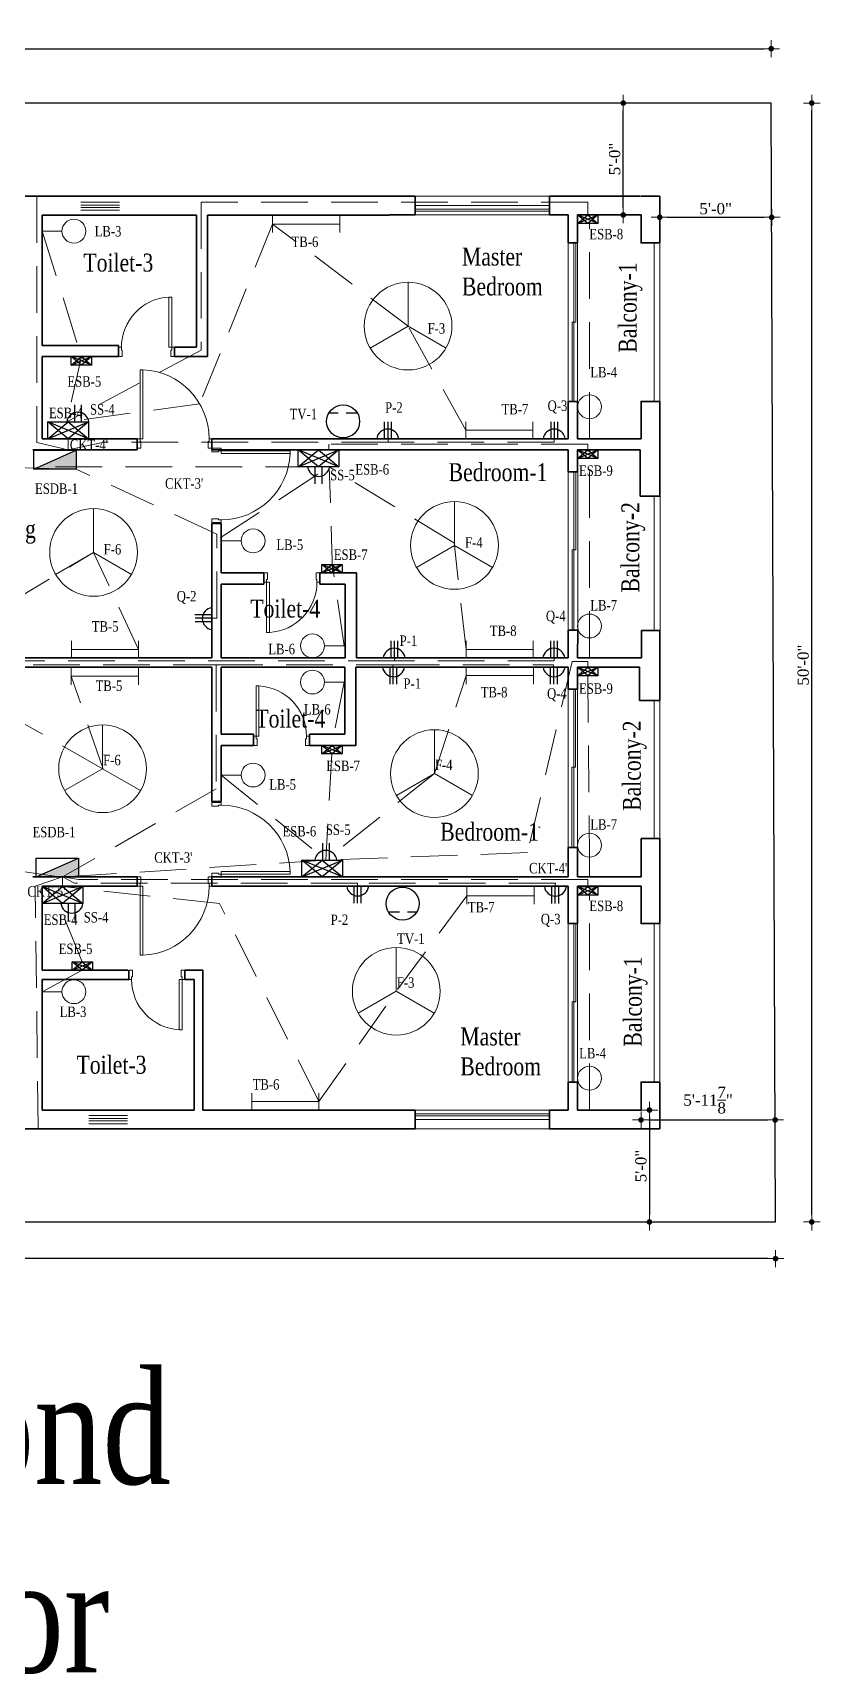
# Model space of a CAD drawing. Header units: inches. Extents: x -13742749 to 88736, y -40897 to 32194776.
# Drawn here: x -13742250 to -13741828, y 32193896 to 32194776 of the extents above; entities that cross this region are included whole.
import ezdxf

# ---------------------------------------------------------------- set-up
doc = ezdxf.new("R2010")
doc.units = ezdxf.units.IN
doc.header["$LTSCALE"] = 10
doc.header["$MEASUREMENT"] = 0
doc.linetypes.add('ACAD_ISO04W100', pattern=[30, 24, -3, 0, -3])
doc.linetypes.add('HIDDEN', pattern=[0.375, 0.25, -0.125])
doc.layers.get('0').update_dxf_attribs({"color": 123})
for name, color, linetype, lineweight in [('Column', 7, 'Continuous', 35), ('Conduit (Mine)', 230, 'HIDDEN', 13), ('Conduit Generator (mine)', 134, 'HIDDEN', 13), ('DIM', 4, 'Continuous', 0), ('DOOR', 41, 'Continuous', 9), ('Fan (mine)', 210, 'Continuous', 13), ('Light (mine)', 80, 'Continuous', 13), ('Text_My', 7, 'Continuous', 13), ('Text_SUBD', 7, 'Continuous', 13), ('VERANDAH', 32, 'Continuous', 13), ('Wall', 7, 'Continuous', 35), ('WIN', 4, 'Continuous', 13), ('WIN-1', 8, 'Continuous', 13)]:
    doc.layers.add(name, color=color, linetype=linetype, lineweight=lineweight)
doc.layers.add('Site', color=7, linetype='ACAD_ISO04W100', lineweight=30, true_color=0x004961)
doc.layers.add('Switchboard & Socket (Mine)', color=4, linetype='Continuous')
doc.layers.add('Switchboard and Socket (mine)', color=41, linetype='Continuous')
doc.layers.get('0').off()
doc.styles.get("Standard").update_dxf_attribs({"font": 'times.ttf', "width": 0.8})
doc.styles.add('STYLE3', font='times.ttf')
doc.dimstyles.new('1_8', dxfattribs={"dimtxt": 6, "dimasz": 4, "dimexe": 0.18, "dimexo": 0.0625, "dimgap": 0.125, "dimtad": 0, "dimdec": 4, "dimrnd": 0.125, "dimzin": 3, "dimdsep": 46, "dimlunit": 4, "dimtxsty": 'STYLE3', "dimblk": 'D', "dimcen": 4, "dimse1": 1, "dimse2": 1, "dimclrt": 7, "dimadec": 0, "dimazin": 0, "dimtfac": 1, "dimtdec": 4, "dimtix": 1, "dimtmove": 0, "dimatfit": 3, "dimldrblk": 'OPEN90', "dimfxl": 1, "dimtvp": 0.75, "dimtolj": 1, "dimtzin": 0, "dimarcsym": 0})

# ---------------------------------------------------------------- blocks, each defined once
blk = doc.blocks.new('D')
at = {"layer": 'DIM'}
for q in [(-1.125, 0), (0, 1.125), (1.125, 0), (0, -1.125)]:
    blk.add_line((0, 0), q, dxfattribs=at)
at = {"layer": 'DIM', "color": 6, "const_width": 0.375}
blk.add_lwpolyline([(-0.1875, 0, 1), (0.1875, 0, 1)], format="xyb", close=True, dxfattribs=at)
blk = doc.blocks.new('*D371')
at = {"layer": 'DIM', "color": 0, "linetype": 'ByBlock', "lineweight": -2}
blk.add_line((-13742714.58, 32194767.96), (-13741858.58, 32194767.96), dxfattribs=at)
at = {"layer": 'DIM', "color": 0, "linetype": 'ByBlock', "lineweight": -2, "xscale": 4, "yscale": 4, "zscale": 4, "rotation": 180}
blk.add_blockref('D', (-13742718.58, 32194767.96), dxfattribs=at)
at = {"layer": 'DIM', "color": 0, "linetype": 'ByBlock', "lineweight": -2, "xscale": 4, "yscale": 4, "zscale": 4}
blk.add_blockref('D', (-13741854.58, 32194767.96), dxfattribs=at)
at = {"layer": 'DIM', "color": 7, "linetype": 'ByBlock', "insert": (-13742286.58, 32194772.55), "char_height": 6, "attachment_point": 5, "style": 'STYLE3'}
blk.add_mtext('\\A1;72\'-0"', dxfattribs=at)
blk = doc.blocks.new('_Open90')
at = {"layer": 'DIM', "color": 0, "lineweight": -2}
for p, q in [((0, 0), (-1, 0)), ((-0.5, 0.5), (0, 0)), ((0, 0), (-0.5, -0.5))]:
    blk.add_line(p, q, dxfattribs=at)
blk = doc.blocks.new('*D372')
at = {"layer": 'DIM', "color": 0, "linetype": 'ByBlock', "lineweight": -2}
blk.add_line((-13741832.85, 32194142.81), (-13741832.85, 32194734.81), dxfattribs=at)
at = {"layer": 'DIM', "color": 0, "linetype": 'ByBlock', "lineweight": -2, "xscale": 4, "yscale": 4, "zscale": 4}
for p, rotation in [((-13741832.85, 32194738.81), 90), ((-13741832.85, 32194138.81), 270)]:
    blk.add_blockref('D', p, dxfattribs=dict(at, rotation=rotation))
at = {"layer": 'DIM', "color": 7, "linetype": 'ByBlock', "insert": (-13741837.43, 32194437.44), "char_height": 6, "attachment_point": 5, "rotation": 90, "style": 'STYLE3'}
blk.add_mtext('\\A1;50\'-0"', dxfattribs=at)
blk = doc.blocks.new('*D374')
at = {"layer": 'DIM', "color": 0, "linetype": 'ByBlock', "lineweight": -2}
blk.add_line((-13741856.27, 32194119.14), (-13742712.27, 32194119.14), dxfattribs=at)
at = {"layer": 'DIM', "color": 0, "linetype": 'ByBlock', "lineweight": -2, "xscale": 4, "yscale": 4, "zscale": 4, "rotation": 180}
blk.add_blockref('D', (-13742716.27, 32194119.14), dxfattribs=at)
at = {"layer": 'DIM', "color": 0, "linetype": 'ByBlock', "lineweight": -2, "xscale": 4, "yscale": 4, "zscale": 4}
blk.add_blockref('D', (-13741852.27, 32194119.14), dxfattribs=at)
at = {"layer": 'DIM', "color": 7, "linetype": 'ByBlock', "insert": (-13742284.27, 32194123.73), "char_height": 6, "attachment_point": 5, "style": 'STYLE3'}
blk.add_mtext('\\A1;72\'-0"', dxfattribs=at)
blk = doc.blocks.new('D-30')
for points in [[(5, 30), (0, 30), (0, 28), (3.5, 28), (3.5, 28.5), (5, 28.5)], [(5, 0), (0, 0), (0, 2), (3.5, 2), (3.5, 1.5), (5, 1.5)], [(31.97, 1.5), (31.97, 3), (5, 3), (5, 1.5)]]:
    blk.add_lwpolyline(points, close=True)
blk.add_arc((4.99, 1.48), 27.02, 3.22606, 89.98261)
blk = doc.blocks.new('D-40')
for points in [[(-5, 0), (0, 0), (0, -2), (-3.5, -2), (-3.5, -1.5), (-5, -1.5)], [(-41.97, -1.5), (-41.97, -3), (-5, -3), (-5, -1.5)], [(-5, -40), (0, -40), (0, -38), (-3.5, -38), (-3.5, -38.5), (-5, -38.5)]]:
    blk.add_lwpolyline(points, close=True)
blk.add_arc((-5, -1.5), 37, 182.32344, 270)
blk = doc.blocks.new('*D380')
at = {"layer": 'DIM', "color": 0, "linetype": 'ByBlock', "lineweight": -2}
blk.add_line((-13741919.82, 32194194.81), (-13741919.82, 32194142.81), dxfattribs=at)
at = {"layer": 'DIM', "color": 0, "linetype": 'ByBlock', "lineweight": -2, "xscale": 4, "yscale": 4, "zscale": 4}
for p, rotation in [((-13741919.82, 32194198.81), 90), ((-13741919.82, 32194138.81), 270)]:
    blk.add_blockref('D', p, dxfattribs=dict(at, rotation=rotation))
at = {"layer": 'DIM', "color": 7, "linetype": 'ByBlock', "insert": (-13741924.4, 32194168.81), "char_height": 6, "attachment_point": 5, "rotation": 90, "style": 'STYLE3'}
blk.add_mtext('\\A1;5\'-0"', dxfattribs=at)
blk = doc.blocks.new('*D381')
at = {"layer": 'DIM', "color": 0, "linetype": 'ByBlock', "lineweight": -2}
blk.add_line((-13741920.33, 32194193.53), (-13741856.47, 32194193.53), dxfattribs=at)
at = {"layer": 'DIM', "color": 0, "linetype": 'ByBlock', "lineweight": -2, "xscale": 4, "yscale": 4, "zscale": 4, "rotation": 180}
blk.add_blockref('D', (-13741924.33, 32194193.53), dxfattribs=at)
at = {"layer": 'DIM', "color": 0, "linetype": 'ByBlock', "lineweight": -2, "xscale": 4, "yscale": 4, "zscale": 4}
blk.add_blockref('D', (-13741852.47, 32194193.53), dxfattribs=at)
at = {"layer": 'DIM', "color": 7, "linetype": 'ByBlock', "insert": (-13741888.4, 32194204.17), "char_height": 6, "attachment_point": 5, "style": 'STYLE3'}
blk.add_mtext('\\A1;5\'-11{\\H1.000000x;\\S7/8;}"', dxfattribs=at)
blk = doc.blocks.new('*D382')
at = {"layer": 'DIM', "color": 0, "linetype": 'ByBlock', "lineweight": -2}
blk.add_line((-13741933.87, 32194682.83), (-13741933.87, 32194734.81), dxfattribs=at)
at = {"layer": 'DIM', "color": 0, "linetype": 'ByBlock', "lineweight": -2, "xscale": 4, "yscale": 4, "zscale": 4}
for p, rotation in [((-13741933.87, 32194738.81), 90), ((-13741933.87, 32194678.83), 270)]:
    blk.add_blockref('D', p, dxfattribs=dict(at, rotation=rotation))
at = {"layer": 'DIM', "color": 7, "linetype": 'ByBlock', "insert": (-13741938.45, 32194708.82), "char_height": 6, "attachment_point": 5, "rotation": 90, "style": 'STYLE3'}
blk.add_mtext('\\A1;5\'-0"', dxfattribs=at)
blk = doc.blocks.new('*D375')
at = {"layer": 'DIM', "color": 0, "linetype": 'ByBlock', "lineweight": -2}
blk.add_line((-13741910.33, 32194677.55), (-13741858.33, 32194677.55), dxfattribs=at)
at = {"layer": 'DIM', "color": 0, "linetype": 'ByBlock', "lineweight": -2, "xscale": 4, "yscale": 4, "zscale": 4, "rotation": 180}
blk.add_blockref('D', (-13741914.33, 32194677.55), dxfattribs=at)
at = {"layer": 'DIM', "color": 0, "linetype": 'ByBlock', "lineweight": -2, "xscale": 4, "yscale": 4, "zscale": 4}
blk.add_blockref('D', (-13741854.33, 32194677.55), dxfattribs=at)
at = {"layer": 'DIM', "color": 7, "linetype": 'ByBlock', "insert": (-13741884.33, 32194682.13), "char_height": 6, "attachment_point": 5, "style": 'STYLE3'}
blk.add_mtext('\\A1;5\'-0"', dxfattribs=at)
blk = doc.blocks.new('Ceiling Fan Small')
at = {"layer": 'Fan (mine)', "linetype": 'ByBlock', "ltscale": 10}
for p in [(7040.4, -35394.14), (7020.04, -35429.39), (7060.75, -35429.39)]:
    blk.add_line(p, (7040.4, -35417.64), dxfattribs=at)
blk.add_circle((7040.4, -35417.64), 23.5, dxfattribs=at)
blk.add_circle((7040.4, -35417.64), 23.5, dxfattribs=at)
blk.add_circle((7040.4, -35417.64), 23.5, dxfattribs=at)
blk = doc.blocks.new('Tube Light')
at = {"layer": 'Light (mine)', "linetype": 'Continuous'}
for p, q in [((-36, 4.54), (-36, -4.54)), ((0, 0), (-36, 0)), ((0, 4.54), (0, -4.54))]:
    blk.add_line(p, q, dxfattribs=at)
blk = doc.blocks.new('Bulb')
at = {"layer": 'Light (mine)', "linetype": 'Continuous'}
blk.add_line((-9.96, -5.31), (-20.64, -5.31), dxfattribs=at)
blk.add_circle((-3.57, -5.31), 6.4, dxfattribs=at)
blk = doc.blocks.new('Tv Socket')
at = {"layer": 'Switchboard and Socket (mine)', "linetype": 'Continuous', "ltscale": 10}
for p, q in [((-4.36, 7.63), (-4.36, 2.66)), ((-4.35, -1.67), (-4.35, -7.62))]:
    blk.add_line(p, q, dxfattribs=at)
at = {"layer": 'Switchboard and Socket (mine)', "linetype": 'ByBlock'}
blk.add_circle((-8.85, 0), 8.85, dxfattribs=at)
blk = doc.blocks.new('2 Pin')
at = {"layer": 'Switchboard and Socket (mine)', "linetype": 'Continuous', "ltscale": 10}
for p, q in [((-7.3, 0), (-7.3, 18.1)), ((0, 0), (0, 18.2)), ((-15.8, 0), (7.8, 0))]:
    blk.add_line(p, q, dxfattribs=at)
blk.add_arc((-4, -1.6), 11.9, 7.5318, 172.4682, dxfattribs=at)
blk = doc.blocks.new('3- Pic')
at = {"layer": 'Switchboard and Socket (mine)', "linetype": 'ByBlock'}
blk.add_blockref('2 Pin', (7.3, 0), dxfattribs=at)
blk = doc.blocks.new('3- Pin')
at = {"layer": 'Switchboard and Socket (mine)', "linetype": 'Continuous', "ltscale": 10}
blk.add_line((-10.3, -3.5), (-10.3, 14.6), dxfattribs=at)
at = {"layer": 'Switchboard and Socket (mine)', "linetype": 'Continuous'}
blk.add_blockref('3- Pic', (-14.1, -3.5), dxfattribs=at)
blk = doc.blocks.new('Emergency')
at = {"layer": 'Switchboard and Socket (mine)', "linetype": 'Continuous', "ltscale": 10}
for p, q in [((-10.9, 0), (0, 9.07)), ((0, 0), (-10.9, 9.07)), ((-10.9, 0), (10.9, 9.07)), ((10.9, 0), (-10.9, 9.07)), ((0, 9.07), (10.9, 0)), ((10.9, 9.07), (0, 0))]:
    blk.add_line(p, q, dxfattribs=at)
blk.add_lwpolyline([(-10.9, 9.07), (10.9, 9.07), (10.9, 0), (-10.9, 0)], close=True, dxfattribs=at)
blk = doc.blocks.new('Emergency Sub Distribution Board')
at = {"layer": 'Switchboard & Socket (Mine)', "ltscale": 10}
blk.add_hatch(color=256, dxfattribs=at).paths.add_polyline_path([(22.73, -10.09), (22.73, 0), (0, -10.09)])
blk.add_line((0, -10.09), (22.73, 0), dxfattribs=at)
at = {"layer": 'Switchboard & Socket (Mine)', "linetype": 'Continuous'}
blk.add_lwpolyline([(0, 0), (22.73, 0), (22.73, -10.09), (0, -10.09)], close=True, dxfattribs=at)

msp = doc.modelspace()

# ---------------------------------------------------------------- linework, layer by layer
at = {"layer": 'Column', "linetype": 'ByBlock'}
for points in [[(-13741924.32836, 32194678.83468), (-13741924.32836, 32194663.83468), (-13741914.32836, 32194663.83468), (-13741914.32836, 32194688.83468), (-13741924.32836, 32194688.83468)], [(-13741924.32836, 32194558.83468), (-13741924.32836, 32194578.83468), (-13741914.32836, 32194578.83468), (-13741914.32836, 32194553.83468)], [(-13741924.32836, 32194318.81128), (-13741924.32836, 32194298.81128), (-13741914.32836, 32194298.81128), (-13741914.32836, 32194323.81128)], [(-13741924.32836, 32194198.81128), (-13741924.32836, 32194213.81128), (-13741914.32836, 32194213.81128), (-13741914.32836, 32194188.81128), (-13741924.32836, 32194188.81128)]]:
    msp.add_lwpolyline(points, dxfattribs=at)
at = {"layer": 'Conduit (Mine)', "linetype": 'HIDDEN', "ltscale": 10}
for p, q in [((-13742295.18536, 32194451.41494), (-13742217.75446, 32194497.84329)), ((-13742193.64273, 32194445.86449), (-13742217.75446, 32194497.84329)), ((-13742056.38411, 32194439.75316), (-13742340.57929, 32194439.75316)), ((-13742056.38411, 32194439.75316), (-13742056.37105, 32194441.32296)), ((-13741970.81408, 32194439.75316), (-13742056.38411, 32194439.75316)), ((-13741970.81408, 32194441.32294), (-13741970.81408, 32194439.75316)), ((-13742212.61086, 32194381.67663), (-13742229.6923, 32194431.4088)), ((-13742212.61086, 32194381.67663), (-13742288.96093, 32194425.45238))]:
    msp.add_line(p, q, dxfattribs=at)
at = {"layer": 'Conduit Generator (mine)', "linetype": 'HIDDEN', "ltscale": 10}
for p, q in [((-13742355.76741, 32194687.33706), (-13742248.13224, 32194688.83455)), ((-13742248.13224, 32194688.83455), (-13742248.13224, 32194556.79072)), ((-13741952.8784, 32194685.70946), (-13742160.13251, 32194685.70946)), ((-13742160.13251, 32194685.70946), (-13742160.13251, 32194606.26349)), ((-13741952.8784, 32194678.83468), (-13741952.8784, 32194685.70946)), ((-13742245.32836, 32194670.09724), (-13742224.25052, 32194602.83468)), ((-13742121.84393, 32194673.95976), (-13742160.88063, 32194577.49863)), ((-13742049.19929, 32194619.21791), (-13742121.84393, 32194673.95976)), ((-13741951.93014, 32194558.83455), (-13741951.93014, 32194674.29771)), ((-13742018.252, 32194563.37606), (-13742049.19929, 32194619.21791)), ((-13742160.13251, 32194606.26349), (-13742232.08948, 32194567.90867)), ((-13742224.25052, 32194602.83468), (-13742232.08948, 32194567.90867)), ((-13742160.88063, 32194577.49863), (-13742232.08948, 32194567.90867)), ((-13742248.13224, 32194556.79072), (-13742231.2721, 32194552.83468)), ((-13742231.2721, 32194558.83468), (-13742231.2721, 32194552.83468)), ((-13742212.23656, 32194556.98595), (-13742231.2721, 32194552.83468)), ((-13742059.85459, 32194556.98595), (-13742212.23656, 32194556.98595)), ((-13741952.8784, 32194555.97174), (-13742091.584, 32194555.97174)), ((-13742091.584, 32194555.97174), (-13742091.584, 32194552.83468)), ((-13742059.85459, 32194556.98595), (-13742059.8247, 32194558.83467)), ((-13741970.90562, 32194556.98595), (-13742059.85459, 32194556.98595)), ((-13741970.90562, 32194558.83477), (-13741970.90562, 32194556.98595)), ((-13741952.8784, 32194552.83468), (-13741952.8784, 32194555.97174)), ((-13742303.9478, 32194544.64938), (-13742227.0308, 32194542.52438)), ((-13741951.93014, 32194441.32298), (-13741951.93014, 32194548.29771)), ((-13742238.09423, 32194543.76075), (-13742091.45603, 32194543.76075)), ((-13742151.66537, 32194507.60799), (-13742227.0308, 32194542.52438)), ((-13742149.86222, 32194505.63363), (-13742091.45603, 32194543.76075)), ((-13742024.31354, 32194502.86531), (-13742091.45603, 32194543.76075)), ((-13742089.67007, 32194486.90887), (-13742091.45603, 32194543.76075)), ((-13742151.62506, 32194462.60801), (-13742151.66537, 32194507.60799)), ((-13742018.10824, 32194445.86449), (-13742024.31354, 32194501.57281)), ((-13742083.35774, 32194447.72102), (-13742089.66997, 32194491.44584)), ((-13742154.32836, 32194462.60801), (-13742151.62506, 32194462.60801)), ((-13741961.24636, 32194439.44392), (-13741985.21415, 32194336.84813)), ((-13741952.87821, 32194439.44392), (-13741961.24636, 32194439.44392)), ((-13741952.87821, 32194436.27107), (-13741952.87821, 32194439.44392)), ((-13742362.6234, 32194437.57233), (-13742151.96033, 32194437.57233)), ((-13742151.96033, 32194437.57233), (-13742151.96033, 32194371.12234)), ((-13742151.96033, 32194437.57233), (-13742057.28656, 32194437.57233)), ((-13742057.29204, 32194436.32298), (-13742057.29204, 32194437.57233)), ((-13742057.28656, 32194437.57233), (-13741971.26228, 32194437.57233)), ((-13742035.08811, 32194379.27599), (-13742018.0346, 32194431.81845)), ((-13741971.26228, 32194437.57233), (-13741971.24154, 32194436.32612)), ((-13741952.87821, 32194431.73411), (-13741951.93014, 32194323.81128)), ((-13742083.35774, 32194428.34312), (-13742090.05927, 32194394.31713)), ((-13742090.05927, 32194389.78017), (-13742093.23035, 32194332.88521)), ((-13742149.32836, 32194378.47697), (-13742093.23035, 32194332.88521)), ((-13742035.08811, 32194379.27599), (-13742093.23035, 32194332.88521)), ((-13742151.96033, 32194371.12234), (-13742234.42836, 32194323.81128)), ((-13741985.21415, 32194336.84813), (-13742093.23035, 32194332.88521)), ((-13742300.44092, 32194332.88521), (-13742234.94612, 32194323.81128)), ((-13742093.23035, 32194332.88521), (-13742234.42836, 32194323.81128)), ((-13742249.04626, 32194318.85821), (-13742234.42836, 32194323.81128)), ((-13742247.42399, 32194189.33941), (-13742249.04626, 32194318.85821)), ((-13742234.42836, 32194318.68597), (-13742234.42836, 32194323.81128)), ((-13742225.8226, 32194322.37815), (-13742234.42836, 32194323.81128)), ((-13742227.93696, 32194320.55142), (-13742234.42836, 32194323.81128)), ((-13742150.16929, 32194309.55367), (-13742234.42836, 32194318.68597)), ((-13742076.37167, 32194320.55142), (-13742227.93696, 32194320.55142)), ((-13741952.8783, 32194322.37815), (-13742225.8226, 32194322.37815)), ((-13741970.25939, 32194320.47377), (-13742076.37167, 32194320.55142)), ((-13742076.37167, 32194320.55142), (-13742076.37167, 32194318.81128)), ((-13741970.51856, 32194318.66457), (-13741970.25939, 32194320.47377)), ((-13741952.8783, 32194318.65938), (-13741952.8783, 32194322.37815)), ((-13742223.80052, 32194278.34825), (-13742236.64105, 32194309.61205)), ((-13742096.94706, 32194203.35279), (-13742150.16929, 32194309.55367)), ((-13742017.64301, 32194313.73693), (-13742055.51349, 32194262.51154)), ((-13741951.93039, 32194198.81128), (-13741951.93039, 32194314.12242)), ((-13742245.32836, 32194262.27777), (-13742223.80052, 32194273.81129)), ((-13742096.94706, 32194203.35279), (-13742055.51349, 32194262.51154)), ((-13742504.66106, 32194189.33941), (-13742247.42399, 32194189.33941))]:
    msp.add_line(p, q, dxfattribs=at)
at = {"layer": 'Site', "linetype": 'ByBlock', "ltscale": 3}
for p, q in [((-13741854.58349, 32194738.80683), (-13742718.58349, 32194738.80979)), ((-13741852.27099, 32194138.81128), (-13741854.58349, 32194738.80683)), ((-13742716.27099, 32194138.81128), (-13741852.27099, 32194138.81128))]:
    msp.add_line(p, q, dxfattribs=at)
at = {"layer": 'VERANDAH', "linetype": 'ByBlock'}
for p, q in [((-13741917.32836, 32194578.83468), (-13741917.32836, 32194663.83468)), ((-13741914.32836, 32194578.83468), (-13741914.32836, 32194663.83468)), ((-13741917.32836, 32194475.57438), (-13741917.32836, 32194528.08607)), ((-13741917.32811, 32194475.57423), (-13741917.32811, 32194528.08592)), ((-13741914.01637, 32194476.44903), (-13741914.01637, 32194528.96072)), ((-13741917.29222, 32194455.90136), (-13741917.29222, 32194476.44918)), ((-13741914.01637, 32194455.90136), (-13741914.01637, 32194476.44918)), ((-13741914.32836, 32194430.83468), (-13741914.32836, 32194377.32298)), ((-13741917.32811, 32194418.46427), (-13741917.32811, 32194377.32293)), ((-13741917.32836, 32194377.32298), (-13741917.32836, 32194344.43668)), ((-13741914.32836, 32194377.32298), (-13741914.32836, 32194323.81128)), ((-13741917.32836, 32194298.81128), (-13741917.32836, 32194213.81128)), ((-13741914.32836, 32194298.81128), (-13741914.32836, 32194213.81128))]:
    msp.add_line(p, q, dxfattribs=at)
at = {"layer": 'Wall', "linetype": 'ByBlock', "ltscale": 10}
for p, q in [((-13742370.32836, 32194688.83413), (-13742209.32836, 32194688.83468)), ((-13742209.32836, 32194688.83468), (-13742059.32836, 32194688.83468)), ((-13741958.32836, 32194688.83468), (-13741924.70364, 32194688.83468)), ((-13742245.32836, 32194678.66377), (-13742209.32836, 32194678.66377)), ((-13742245.32836, 32194608.83468), (-13742245.32836, 32194678.66377)), ((-13742209.32836, 32194678.66377), (-13742162.66359, 32194678.66377)), ((-13742162.66359, 32194607.83468), (-13742162.66359, 32194678.66377)), ((-13742156.66359, 32194678.66377), (-13742059.32836, 32194678.66377)), ((-13742156.66359, 32194607.83468), (-13742156.66359, 32194678.66377)), ((-13741958.32836, 32194678.83468), (-13741924.32836, 32194678.83468)), ((-13742204.32836, 32194608.83468), (-13742245.32836, 32194608.83468)), ((-13742204.32836, 32194608.83468), (-13742204.32836, 32194602.83468)), ((-13742174.32836, 32194607.83468), (-13742162.66359, 32194607.83468)), ((-13742174.32836, 32194607.83468), (-13742174.32836, 32194602.83468)), ((-13742156.61742, 32194602.83468), (-13742156.66359, 32194611.58315)), ((-13742245.32836, 32194586.83468), (-13742245.32836, 32194602.83468)), ((-13742204.32836, 32194602.83468), (-13742245.32836, 32194602.83468)), ((-13742174.32836, 32194602.83468), (-13742156.61742, 32194602.83468)), ((-13742199.32836, 32194558.83468), (-13742245.32836, 32194558.83468)), ((-13742199.32836, 32194558.83468), (-13742194.32836, 32194558.83468)), ((-13742194.32836, 32194558.83468), (-13742194.32836, 32194552.79773)), ((-13742154.32836, 32194553.83468), (-13742154.32836, 32194552.83468)), ((-13741914.32836, 32194552.83468), (-13741914.32836, 32194553.83468)), ((-13742250.32836, 32194552.86991), (-13742243.61951, 32194552.83468)), ((-13742199.32836, 32194552.83468), (-13742245.32836, 32194552.83468)), ((-13742194.32836, 32194552.79773), (-13742199.32836, 32194552.83468)), ((-13741963.32836, 32194552.83468), (-13741963.33768, 32194541.10892)), ((-13741958.32836, 32194552.83468), (-13741958.32836, 32194541.10892)), ((-13741958.32836, 32194552.83468), (-13741924.74124, 32194552.83468)), ((-13741924.74124, 32194552.83468), (-13741924.74124, 32194528.08607)), ((-13741914.32836, 32194528.08607), (-13741914.32836, 32194552.83468)), ((-13741963.33768, 32194541.10892), (-13741958.27178, 32194541.10892)), ((-13741924.74124, 32194528.08607), (-13741914.32836, 32194528.08607)), ((-13742126.51179, 32194486.90887), (-13742149.32836, 32194486.90887)), ((-13742126.51179, 32194486.90887), (-13742126.51179, 32194480.90887)), ((-13742082.82836, 32194486.90887), (-13742096.51179, 32194486.90887)), ((-13742096.51179, 32194486.90887), (-13742096.51179, 32194480.90887)), ((-13742082.82836, 32194486.90887), (-13742076.82836, 32194486.90887)), ((-13742076.82836, 32194486.90887), (-13742076.82836, 32194480.90887)), ((-13742126.51179, 32194480.90887), (-13742149.32836, 32194480.90887)), ((-13742082.82836, 32194480.90887), (-13742096.51179, 32194480.90887)), ((-13742082.82836, 32194441.32298), (-13742082.82836, 32194480.90887)), ((-13742076.82836, 32194441.32298), (-13742076.82836, 32194480.90887)), ((-13741963.3945, 32194456.15533), (-13741958.32836, 32194456.15533)), ((-13741963.3945, 32194441.32298), (-13741963.3945, 32194456.10892)), ((-13741958.32836, 32194441.32298), (-13741958.27178, 32194456.10892)), ((-13741924.03634, 32194455.90136), (-13741914.32833, 32194455.90136)), ((-13741924.03634, 32194441.32298), (-13741924.03634, 32194455.90136)), ((-13741914.32833, 32194455.90136), (-13741914.32833, 32194436.32298)), ((-13742011.32836, 32194441.32298), (-13742016.32836, 32194441.32298)), ((-13742011.32836, 32194441.32298), (-13741963.3945, 32194441.32298)), ((-13741958.32836, 32194441.32298), (-13741924.03634, 32194441.32298)), ((-13741914.32833, 32194431.32298), (-13741914.32833, 32194441.32298)), ((-13742083.14883, 32194400.31713), (-13742083.14883, 32194436.32298)), ((-13742077.14883, 32194400.31713), (-13742077.14883, 32194436.32298)), ((-13742016.32836, 32194436.32298), (-13742011.32836, 32194436.32298)), ((-13741963.3945, 32194436.32298), (-13741963.39401, 32194424.60937)), ((-13741963.3945, 32194432.44338), (-13741963.3945, 32194436.32298)), ((-13741958.32811, 32194424.60937), (-13741958.32836, 32194436.32298)), ((-13741958.32836, 32194432.44338), (-13741958.32836, 32194436.32298)), ((-13741925.07805, 32194436.32298), (-13741925.07805, 32194436.32298)), ((-13741925.07805, 32194436.32298), (-13741925.07805, 32194418.46427)), ((-13741914.32836, 32194430.83468), (-13741914.32833, 32194431.32298)), ((-13741914.32836, 32194418.46427), (-13741914.32836, 32194430.83468)), ((-13741963.39401, 32194424.60937), (-13741958.32811, 32194424.60937)), ((-13741925.07805, 32194418.46427), (-13741914.32836, 32194418.46427)), ((-13742149.32836, 32194400.31713), (-13742132.10368, 32194400.31713)), ((-13742132.10368, 32194400.31713), (-13742132.10368, 32194394.31713)), ((-13742102.10368, 32194400.31713), (-13742083.14883, 32194400.31713)), ((-13742102.10368, 32194394.31713), (-13742102.10368, 32194400.31713)), ((-13742077.14883, 32194400.31713), (-13742077.14883, 32194394.31713)), ((-13742149.32836, 32194394.31713), (-13742132.10368, 32194394.31713)), ((-13742102.10368, 32194394.31713), (-13742083.14883, 32194394.31713)), ((-13742083.14883, 32194394.31713), (-13742077.14883, 32194394.31713)), ((-13741925.07805, 32194382.32298), (-13741925.07805, 32194382.32298)), ((-13741924.32836, 32194323.81128), (-13741924.32836, 32194344.43668)), ((-13741924.32836, 32194344.43668), (-13741914.32836, 32194344.43668)), ((-13741914.32836, 32194344.43668), (-13741914.32836, 32194323.81128)), ((-13741914.32836, 32194344.43668), (-13741914.32836, 32194329.74897)), ((-13741963.3945, 32194323.81128), (-13741963.3945, 32194339.60933)), ((-13741963.3945, 32194339.60933), (-13741958.32811, 32194339.60933)), ((-13741958.32811, 32194339.60933), (-13741958.32811, 32194323.81128)), ((-13742199.32836, 32194323.81128), (-13742245.32836, 32194323.81128)), ((-13742199.32836, 32194318.81128), (-13742245.32836, 32194318.81128)), ((-13742245.32836, 32194290.81128), (-13742245.32836, 32194273.81129)), ((-13742199.32836, 32194273.81129), (-13742245.32836, 32194273.81129)), ((-13742198.83355, 32194268.81129), (-13742198.83355, 32194273.81129)), ((-13742168.83355, 32194273.81129), (-13742159.18914, 32194273.81129)), ((-13742168.83355, 32194273.81129), (-13742168.83355, 32194268.81129)), ((-13742159.18914, 32194273.81129), (-13742159.18914, 32194198.81128)), ((-13742245.32836, 32194268.81129), (-13742245.32836, 32194260.81128)), ((-13742204.32836, 32194268.81129), (-13742245.32836, 32194268.81129)), ((-13742204.32836, 32194268.81129), (-13742198.83355, 32194268.81129)), ((-13742168.83355, 32194268.81129), (-13742163.86931, 32194268.81129)), ((-13742163.86931, 32194268.81129), (-13742163.86931, 32194198.81128)), ((-13742245.32836, 32194233.81128), (-13742245.32836, 32194198.81128)), ((-13741958.32836, 32194213.81128), (-13741958.32836, 32194198.81128)), ((-13742245.32836, 32194198.81128), (-13742163.86931, 32194198.81128)), ((-13742159.18914, 32194198.81128), (-13742089.32836, 32194198.81128)), ((-13742088.57401, 32194198.81128), (-13742089.32836, 32194198.81128)), ((-13742060.32836, 32194198.81128), (-13742088.57401, 32194198.81128)), ((-13741958.32836, 32194198.81128), (-13741924.32836, 32194198.81128)), ((-13742333.32836, 32194188.81128), (-13742089.32836, 32194188.81128)), ((-13742060.32836, 32194188.81128), (-13742089.32836, 32194188.81128)), ((-13741958.32836, 32194188.81128), (-13741924.32014, 32194188.81128))]:
    msp.add_line(p, q, dxfattribs=at)
at = {"layer": 'Wall', "linetype": 'ByBlock'}
for p, q in [((-13742059.32836, 32194688.83468), (-13742045.32836, 32194688.83468)), ((-13742045.32836, 32194678.83468), (-13742045.32836, 32194688.83468)), ((-13741958.32836, 32194688.83468), (-13741973.32836, 32194688.83468)), ((-13741973.32836, 32194678.83468), (-13741973.32836, 32194688.83468)), ((-13742059.32836, 32194678.83468), (-13742045.32836, 32194678.83468)), ((-13741963.32836, 32194678.83468), (-13741973.32836, 32194678.83468)), ((-13741963.32836, 32194678.83468), (-13741963.32836, 32194663.83468)), ((-13741958.32836, 32194678.83468), (-13741958.32836, 32194663.83468)), ((-13741958.32836, 32194663.83468), (-13741963.32836, 32194663.83468)), ((-13742245.32836, 32194558.83468), (-13742245.32836, 32194586.83468)), ((-13741963.32836, 32194578.83468), (-13741963.32836, 32194558.83468)), ((-13741963.32836, 32194578.83468), (-13741958.32836, 32194578.83468)), ((-13741963.32836, 32194578.83468), (-13741963.32836, 32194573.83468)), ((-13741963.32836, 32194578.83468), (-13741963.32836, 32194558.83468)), ((-13741958.32836, 32194578.83468), (-13741958.32836, 32194558.83468)), ((-13742154.32836, 32194558.83468), (-13742154.32836, 32194553.83468)), ((-13741963.32836, 32194558.83468), (-13742154.32836, 32194558.83468)), ((-13741958.32836, 32194558.83468), (-13741924.32836, 32194558.83468)), ((-13741946.32836, 32194558.83468), (-13741946.32836, 32194558.83468)), ((-13741963.32836, 32194552.83468), (-13742154.32836, 32194552.83468)), ((-13742154.32836, 32194513.33468), (-13742149.32836, 32194513.33468)), ((-13742154.32836, 32194513.33468), (-13742154.32836, 32194441.32298)), ((-13742149.32836, 32194513.33468), (-13742149.32836, 32194486.90887)), ((-13742149.32836, 32194480.90887), (-13742149.32836, 32194441.32298)), ((-13742380.32836, 32194441.32298), (-13742154.32836, 32194441.32298)), ((-13742149.32836, 32194441.32298), (-13742082.82836, 32194441.32298)), ((-13742076.82836, 32194441.32298), (-13742016.32836, 32194441.32298)), ((-13742380.32836, 32194436.32298), (-13742154.32836, 32194436.32298)), ((-13742154.32836, 32194364.31128), (-13742154.32836, 32194436.32298)), ((-13742083.14883, 32194436.32298), (-13742149.32836, 32194436.32298)), ((-13742149.32836, 32194400.31713), (-13742149.32836, 32194436.32298)), ((-13742016.32836, 32194436.32298), (-13742077.14883, 32194436.32298)), ((-13742011.32836, 32194436.32298), (-13741963.3945, 32194436.32298)), ((-13742011.32836, 32194436.32298), (-13741963.3945, 32194436.32298)), ((-13741958.32836, 32194436.32298), (-13741925.07805, 32194436.32298)), ((-13741958.32836, 32194436.32298), (-13741925.07805, 32194436.32298)), ((-13742149.32836, 32194364.31128), (-13742149.32836, 32194394.31713)), ((-13742154.32836, 32194364.31128), (-13742149.32836, 32194364.31128)), ((-13742245.32836, 32194323.81128), (-13742250.32836, 32194323.81128)), ((-13742245.32836, 32194318.81128), (-13742245.32836, 32194290.81128)), ((-13742154.32836, 32194318.81128), (-13742154.32836, 32194323.81128)), ((-13741963.3945, 32194323.81128), (-13742154.32836, 32194323.81128)), ((-13741963.32836, 32194318.81128), (-13742154.32836, 32194318.81128)), ((-13741963.32836, 32194298.81128), (-13741963.32836, 32194318.81128)), ((-13741963.32836, 32194298.81128), (-13741963.32836, 32194318.81128)), ((-13741924.32836, 32194323.81128), (-13741958.32836, 32194323.81128)), ((-13741958.32836, 32194298.81129), (-13741958.32836, 32194318.81128)), ((-13741924.32836, 32194318.81128), (-13741958.32836, 32194318.81128)), ((-13741946.32836, 32194319.81128), (-13741946.32836, 32194319.81128)), ((-13741946.32836, 32194318.81128), (-13741946.32836, 32194318.81128)), ((-13741963.32836, 32194303.78821), (-13741963.32836, 32194298.81129)), ((-13741963.32836, 32194298.81129), (-13741958.32836, 32194298.81129)), ((-13741958.32836, 32194298.81128), (-13741963.32836, 32194298.81128)), ((-13742245.32836, 32194260.81128), (-13742245.32836, 32194233.81128)), ((-13741963.32836, 32194198.81128), (-13741963.32836, 32194213.81128)), ((-13741958.32836, 32194213.81128), (-13741963.32836, 32194213.81128)), ((-13742060.32836, 32194198.81128), (-13742045.32836, 32194198.81128)), ((-13742045.32836, 32194198.81128), (-13742045.32836, 32194188.81128)), ((-13741963.32836, 32194198.81128), (-13741973.32836, 32194198.81128)), ((-13741973.32836, 32194198.81128), (-13741973.32836, 32194188.81128)), ((-13742060.32836, 32194188.81128), (-13742045.32836, 32194188.81128)), ((-13741958.32836, 32194188.81128), (-13741973.32836, 32194188.81128))]:
    msp.add_line(p, q, dxfattribs=at)
msp.add_lwpolyline([(-13742199.32836, 32194323.81128), (-13742194.32836, 32194323.81128), (-13742194.32836, 32194318.81128), (-13742199.32836, 32194318.81128)], dxfattribs=at)
at = {"layer": 'WIN', "linetype": 'ByBlock', "ltscale": 10}
for p, q in [((-13742224.57132, 32194684.12058), (-13742203.90623, 32194684.12058)), ((-13742224.57132, 32194682.82797), (-13742203.90623, 32194682.82797)), ((-13742220.27637, 32194194.26809), (-13742199.61128, 32194194.26809)), ((-13742220.27637, 32194192.97548), (-13742199.61128, 32194192.97548))]:
    msp.add_line(p, q, dxfattribs=at)
at = {"layer": 'WIN', "linetype": 'ByBlock'}
for p, q in [((-13742045.32836, 32194681.83468), (-13741973.32836, 32194681.83468)), ((-13742045.32836, 32194680.83468), (-13741973.32836, 32194680.83468)), ((-13741960.32836, 32194627.83468), (-13741960.32836, 32194663.83468)), ((-13741959.32836, 32194663.83468), (-13741959.32836, 32194621.33468)), ((-13741960.32836, 32194627.83468), (-13741960.32836, 32194578.83468)), ((-13741959.32836, 32194621.33468), (-13741961.32836, 32194621.33468)), ((-13741961.32836, 32194578.83468), (-13741961.32836, 32194621.33468)), ((-13741961.32836, 32194621.33468), (-13741959.32836, 32194621.33468)), ((-13741960.33792, 32194499.15533), (-13741960.33792, 32194541.15533)), ((-13741959.33792, 32194541.15533), (-13741959.33792, 32194499.15533)), ((-13741961.33792, 32194456.15533), (-13741961.33792, 32194499.15533)), ((-13741961.33792, 32194499.15533), (-13741960.33792, 32194499.15533)), ((-13741959.33792, 32194499.15533), (-13741960.33792, 32194499.15533)), ((-13741960.33792, 32194499.15533), (-13741960.33792, 32194456.15533)), ((-13741960.39425, 32194382.65578), (-13741960.39425, 32194424.65578)), ((-13741959.39425, 32194424.65578), (-13741959.39425, 32194382.65578)), ((-13741961.39425, 32194339.65578), (-13741961.39425, 32194382.65578)), ((-13741961.39425, 32194382.65578), (-13741960.39425, 32194382.65578)), ((-13741959.39425, 32194382.65578), (-13741960.39425, 32194382.65578)), ((-13741960.39425, 32194382.65578), (-13741960.39425, 32194339.65578)), ((-13741978.32836, 32194350.56128), (-13741979.24358, 32194350.56128)), ((-13741960.32836, 32194256.81128), (-13741960.32836, 32194298.81128)), ((-13741959.32836, 32194298.81128), (-13741959.32836, 32194256.81128)), ((-13741961.32836, 32194213.81128), (-13741961.32836, 32194256.81128)), ((-13741961.32836, 32194256.81128), (-13741960.32836, 32194256.81128)), ((-13741959.32836, 32194256.81128), (-13741960.32836, 32194256.81128)), ((-13741960.32836, 32194256.81128), (-13741960.32836, 32194213.81128)), ((-13742045.32836, 32194196.81128), (-13741973.32836, 32194196.81128)), ((-13742045.32836, 32194195.81128), (-13741973.32836, 32194195.81128))]:
    msp.add_line(p, q, dxfattribs=at)
at = {"layer": 'WIN-1', "linetype": 'ByBlock', "ltscale": 10}
for p, q in [((-13742224.57132, 32194685.69344), (-13742203.90623, 32194685.69344)), ((-13742224.57132, 32194681.30718), (-13742203.90623, 32194681.30718)), ((-13742220.27637, 32194195.84095), (-13742199.61128, 32194195.84095)), ((-13742220.27637, 32194191.45469), (-13742199.61128, 32194191.45469))]:
    msp.add_line(p, q, dxfattribs=at)
at = {"layer": 'WIN-1', "linetype": 'ByBlock'}
for p, q in [((-13741973.32836, 32194688.83468), (-13742045.32836, 32194688.83468)), ((-13742045.32836, 32194683.83468), (-13741973.32836, 32194683.83468)), ((-13742045.32836, 32194678.83468), (-13741973.32836, 32194678.83468)), ((-13741963.32836, 32194578.83468), (-13741963.32836, 32194663.83468)), ((-13741958.32836, 32194578.83468), (-13741958.32836, 32194663.83468)), ((-13741963.33768, 32194456.10892), (-13741963.33768, 32194541.10892)), ((-13741958.27178, 32194456.10892), (-13741958.27178, 32194541.10892)), ((-13741963.39401, 32194339.60937), (-13741963.39401, 32194424.60937)), ((-13741958.32811, 32194339.60937), (-13741958.32811, 32194424.60937)), ((-13741963.32836, 32194213.81128), (-13741963.32836, 32194298.81128)), ((-13741958.32836, 32194213.81128), (-13741958.32836, 32194298.81128)), ((-13742045.32836, 32194198.81128), (-13741973.32836, 32194198.81128)), ((-13742045.32836, 32194193.81128), (-13741973.32836, 32194193.81128)), ((-13741973.32836, 32194188.81128), (-13742045.32836, 32194188.81128))]:
    msp.add_line(p, q, dxfattribs=at)

# ---------------------------------------------------------------- block references
at = {"layer": 'DOOR', "linetype": 'ByBlock'}
for name, p, rotation in [('D-30', (-13742174.32836, 32194602.83468), 90), ('D-30', (-13742126.51179, 32194486.90887), 270), ('D-40', (-13742154.32836, 32194323.81128), 180), ('D-40', (-13742194.32836, 32194323.81128), 90)]:
    msp.add_blockref(name, p, dxfattribs=dict(at, rotation=rotation))
at = {"layer": 'DOOR', "linetype": 'ByBlock', "xscale": -1}
for name, p, rotation in [('D-40', (-13742194.32836, 32194553.83468), 90), ('D-30', (-13742132.10368, 32194394.31713), 270), ('D-30', (-13742168.83355, 32194273.81129), 90)]:
    msp.add_blockref(name, p, dxfattribs=dict(at, rotation=rotation))
msp.add_blockref('D-40', (-13742154.32836, 32194553.83468), dxfattribs=at)
at = {"layer": 'Fan (mine)', "linetype": 'ByBlock'}
for name, p in [('Tube Light', (-13742085.84393, 32194673.95976)), ('Ceiling Fan Small', (-13749089.59549, 32230036.86029)), ('Tube Light', (-13741982.252, 32194563.37606)), ('Ceiling Fan Small', (-13749258.15067, 32229915.48567)), ('Ceiling Fan Small', (-13749064.70975, 32229919.21519)), ('Tube Light', (-13742193.64273, 32194445.86449)), ('Tube Light', (-13741982.10824, 32194445.86449)), ('Tube Light', (-13742193.6923, 32194431.4088)), ('Tube Light', (-13741982.0346, 32194431.81845)), ('Ceiling Fan Small', (-13749253.29801, 32229799.48698)), ('Ceiling Fan Small', (-13749075.48432, 32229796.91837)), ('Tube Light', (-13741981.64301, 32194313.73693)), ('Ceiling Fan Small', (-13749095.90969, 32229680.15392)), ('Tube Light', (-13742096.94706, 32194203.35279))]:
    msp.add_blockref(name, p, dxfattribs=at)
at = {"layer": 'Switchboard & Socket (Mine)', "linetype": 'ByBlock'}
for p in [(-13742249.75896, 32194552.61634), (-13742248.55076, 32194333.90324)]:
    msp.add_blockref('Emergency Sub Distribution Board', p, dxfattribs=at)
at = {"layer": 'Switchboard and Socket (mine)', "linetype": 'ByBlock'}
for name, p in [('Bulb', (-13742224.69007, 32194675.40971)), ('Emergency', (-13742231.27202, 32194558.83475)), ('Emergency', (-13742097.14648, 32194543.76075)), ('Bulb', (-13742128.69016, 32194509.32832)), ('Bulb', (-13742128.69025, 32194383.78944)), ('Emergency', (-13742095.19445, 32194323.81128)), ('Emergency', (-13742234.42836, 32194309.61205)), ('Bulb', (-13742224.69016, 32194267.59025))]:
    msp.add_blockref(name, p, dxfattribs=at)
at = {"layer": 'Switchboard and Socket (mine)', "linetype": 'ByBlock', "xscale": 0.5, "yscale": 0.5, "zscale": 0.5}
for name, p in [('Emergency', (-13741952.8784, 32194674.29771)), ('Emergency', (-13742224.25359, 32194598.30027)), ('2 Pin', (-13742224.19302, 32194567.90867)), ('3- Pin', (-13742054.68933, 32194560.56994)), ('3- Pin', (-13741965.51108, 32194560.57004)), ('Emergency', (-13741952.8784, 32194548.29771)), ('Emergency', (-13742090.01753, 32194486.90851)), ('3- Pin', (-13742051.23567, 32194443.05823)), ('3- Pin', (-13741965.67871, 32194443.05821)), ('Emergency', (-13741952.87821, 32194431.73411)), ('Emergency', (-13742089.94361, 32194389.79158)), ('2 Pin', (-13742091.25075, 32194332.88551)), ('Emergency', (-13741952.8783, 32194314.12242)), ('Emergency', (-13742223.80052, 32194273.81129))]:
    msp.add_blockref(name, p, dxfattribs=at)
at = {"layer": 'Switchboard and Socket (mine)', "linetype": 'ByBlock'}
for name, p, rotation in [('Bulb', (-13741957.24261, 32194579.47255), 90), ('Tv Socket', (-13742083.9922, 32194576.9852), 90), ('Bulb', (-13741957.24261, 32194461.96085), 90), ('Bulb', (-13742103.99574, 32194442.40855), 180), ('Bulb', (-13742103.99574, 32194423.03065), 180), ('Bulb', (-13741957.24261, 32194344.44915), 90), ('Tv Socket', (-13742052.11639, 32194300.66079), 270), ('Bulb', (-13741957.24286, 32194219.44915), 90)]:
    msp.add_blockref(name, p, dxfattribs=dict(at, rotation=rotation))
at = {"layer": 'Switchboard and Socket (mine)', "linetype": 'ByBlock', "xscale": 0.5, "yscale": 0.5, "zscale": 0.5}
for name, p, rotation in [('2 Pin', (-13742099.14211, 32194543.76075), 180), ('3- Pin', (-13742156.06362, 32194467.74339), 90), ('3- Pin', (-13742062.42194, 32194434.58771), 180), ('3- Pin', (-13741976.37691, 32194434.59085), 180), ('3- Pin', (-13742081.58798, 32194317.07601), 180), ('3- Pin', (-13741975.65393, 32194316.9293), 180), ('2 Pin', (-13742231.34675, 32194309.55367), 180)]:
    msp.add_blockref(name, p, dxfattribs=dict(at, rotation=rotation))

# ---------------------------------------------------------------- texts
at = {"layer": 'Switchboard and Socket (mine)', "linetype": 'ByBlock', "ltscale": 10, "char_height": 5.614888, "attachment_point": 1}
for s, insert, width in [('LB-3', (-13742217.15818, 32194672.88118), 10.7044674), ('ESB-8', (-13741952.02306, 32194671.35029), 11.307141), ('TB-6', (-13742111.60824, 32194667.21161), 11.307141), ('F-3', (-13742038.7304, 32194620.82282), 11.307141), ('LB-4', (-13741951.51739, 32194597.2984), 10.7044674), ('ESB-5', (-13742231.74567, 32194592.32859), 11.307141), ('Q-3', (-13741974.41411, 32194579.33703), 11.307141), ('ESB-4', (-13742241.68191, 32194575.45615), 11.307141), ('SS-4', (-13742219.64667, 32194577.36152), 11.307141), ('TV-1', (-13742112.66545, 32194574.85688), 11.307141), ('P-2', (-13742061.5009, 32194578.38718), 22.4232461), ('TB-7', (-13741999.08069, 32194577.49549), 11.307141), ('ESB-6', (-13742077.46668, 32194545.19964), 23.2851525), ('ESB-9', (-13741957.5846, 32194544.50271), 11.307141), ('SS-5', (-13742090.92197, 32194542.14296), 21.6482845), ('ESDB-1', (-13742249.08963, 32194534.86166), 31.3351687), ('F-6', (-13742212.31686, 32194502.35309), 11.307141), ('LB-5', (-13742119.72205, 32194504.80396), 10.7044674), ('F-4', (-13742018.67427, 32194505.9661), 11.307141), ('ESB-7', (-13742088.98308, 32194499.47047), 11.307141), ('Q-2', (-13742173.1673, 32194477.18266), 11.307141), ('Q-4', (-13741975.31412, 32194466.60018), 11.307141), ('LB-7', (-13741951.51762, 32194472.31176), 10.7044674), ('TB-5', (-13742218.69399, 32194460.99428), 11.307141), ('TB-8', (-13742005.37577, 32194458.6351), 11.307141), ('LB-6', (-13742124.09249, 32194448.84141), 10.7044674), ('P-1', (-13742053.6899, 32194453.35401), 11.307141), ('P-1', (-13742051.66046, 32194430.3386), 11.307141), ('TB-5', (-13742216.64543, 32194429.17795), 11.307141), ('TB-8', (-13742010.24614, 32194425.71921), 11.307141), ('Q-4', (-13741974.70656, 32194424.99213), 11.307141), ('ESB-9', (-13741957.57442, 32194427.6362), 11.307141), ('LB-6', (-13742104.99332, 32194416.53007), 10.7044674), ('F-6', (-13742212.61086, 32194389.32545), 11.307141), ('ESB-7', (-13742093.05328, 32194386.20799), 11.307141), ('F-4', (-13742034.79661, 32194386.7569), 11.307141), ('LB-5', (-13742123.56708, 32194376.274), 10.7044674), ('ESDB-1', (-13742250.42451, 32194350.6969), 15.9961555), ('ESB-6', (-13742116.49116, 32194351.14029), 11.307141), ('SS-5', (-13742093.23035, 32194351.95863), 9.4645152), ('LB-7', (-13741951.51714, 32194354.80014), 10.7044674), ('TB-7', (-13742017.16221, 32194310.4415), 11.307141), ('ESB-8', (-13741952.02305, 32194311.11269), 11.307141), ('ESB-4', (-13742244.40663, 32194303.74305), 11.307141), ('SS-4', (-13742223.00562, 32194305.01038), 11.307141), ('P-2', (-13742090.6689, 32194303.68033), 25.0246007), ('Q-3', (-13741978.03609, 32194304.05703), 11.307141), ('TV-1', (-13742055.0256, 32194293.53678), 11.307141), ('ESB-5', (-13742236.44833, 32194288.10403), 11.307141), ('F-3', (-13742055.22237, 32194269.99242), 11.307141), ('LB-3', (-13742235.90392, 32194254.32409), 10.7044674), ('LB-4', (-13741957.48586, 32194232.12513), 10.7044674), ('TB-6', (-13742132.46625, 32194215.4126), 11.307141)]:
    msp.add_mtext(s, dxfattribs=dict(at, insert=insert, width=width))
at = {"layer": 'Text_My', "linetype": 'ByBlock', "ltscale": 10, "attachment_point": 1}
for s, insert, char_height, width in [('Toilet-3', (-13742223.18166, 32194658.0865), 9.625, 2.1183511), ('Master \\PBedroom', (-13742020.30083, 32194661.31458), 9.625, 18.409083), ('Bedroom-1', (-13742027.46216, 32194545.6913), 9.625, 2.1183511), ('Dinning\\PSpace', (-13742286.75741, 32194515.28362), 9.625, 2.1183511), ('Toilet-4', (-13742133.74043, 32194472.54133), 9.625, 2.1183511), ('Toilet-4', (-13742131.02802, 32194413.54751), 9.625, 2.1183511), ('Bedroom-1', (-13742031.96751, 32194352.87277), 9.625, 2.1183511), ('Master \\PBedroom', (-13742021.17575, 32194243.11026), 9.625, 18.409083), ('Toilet-3', (-13742226.84838, 32194227.93406), 9.625, 2.1183511), ('\\pi-60.63,l60.63,t121.3;  Second Floor', (-13742428.58766, 32194058.90689), 60.625, 292.7781931)]:
    msp.add_mtext(s, dxfattribs=dict(at, insert=insert, char_height=char_height, width=width))
at = {"layer": 'Text_My', "linetype": 'ByBlock', "ltscale": 10, "char_height": 9.625, "width": 2.1183511, "attachment_point": 1, "rotation": 90}
for s, insert in [('Balcony-1', (-13741936.34432, 32194604.94868)), ('Balcony-2', (-13741934.89991, 32194476.35634)), ('Balcony-2', (-13741934.09657, 32194359.26448)), ('Balcony-1', (-13741933.59548, 32194232.81869))]:
    msp.add_mtext(s, dxfattribs=dict(at, insert=insert))
at = {"layer": 'Text_SUBD', "linetype": 'ByBlock', "ltscale": 10, "char_height": 5.614888, "width": 4.1666683, "attachment_point": 1}
for s, insert in [("CKT-4'", (-13742230.43439, 32194558.38678)), ("CKT-3'", (-13742179.42029, 32194537.64992)), ("CKT-3'", (-13742185.20904, 32194337.08403)), ("CKT-4'", (-13741984.34711, 32194331.36749)), ("CKT-5'", (-13742253.21293, 32194318.85821))]:
    msp.add_mtext(s, dxfattribs=dict(at, insert=insert))

# ---------------------------------------------------------------- dimensions: what is measured, and where the dimension line sits
at = {"layer": 'DIM', "linetype": 'ByBlock'}
for base, p1, p2, picture, middle in [((-13741854.58349, 32194767.9559), (-13742718.58236, 32194737.40432), (-13741854.58349, 32194738.80683), '*D371', (-13742286.58292, 32194772.54675)), ((-13741854.32533, 32194677.54914), (-13741914.32836, 32194672.65643), (-13741854.32533, 32194671.82544), '*D375', (-13741884.32684, 32194682.127)), ((-13741852.46824, 32194193.53276), (-13741924.32836, 32194198.81128), (-13741852.46824, 32194189.98721), '*D381', (-13741888.3983, 32194204.16903))]:
    dim = msp.add_linear_dim(base=base, p1=p1, p2=p2, dimstyle='1_8', dxfattribs=at)
    dim.commit()
    dim.dimension.update_dxf_attribs({"geometry": picture, "text_midpoint": middle})
for base, p1, p2, picture, middle in [((-13741933.870956, 32194738.807033), (-13741924.328355, 32194678.834678), (-13741914.41104, 32194738.807033), '*D382', (-13741938.448822, 32194708.820856)), ((-13741919.82014, 32194138.81128), (-13741924.32836, 32194198.81128), (-13741917.61224, 32194138.81128), '*D380', (-13741924.398, 32194168.81128))]:
    dim = msp.add_linear_dim(base=base, p1=p1, p2=p2, angle=90, dimstyle='1_8', dxfattribs=at)
    dim.commit()
    dim.dimension.update_dxf_attribs({"geometry": picture, "text_midpoint": middle})
dim = msp.add_linear_dim(base=(-13741832.851156, 32194738.806828), p1=(-13741852.270994, 32194138.811284), p2=(-13741854.583494, 32194738.806828), angle=90, dimstyle='1_8', dxfattribs=at)
dim.commit()
dim.dimension.update_dxf_attribs({"geometry": '*D372', "text_midpoint": (-13741832.851156, 32194437.437598), "dimtype": 160})
dim = msp.add_linear_dim(base=(-13742716.27099, 32194119.14211), p1=(-13741852.27099, 32194138.81128), p2=(-13742716.27099, 32194138.81128), dimstyle='1_8', dxfattribs=at)
dim.commit()
dim.dimension.update_dxf_attribs({"geometry": '*D374', "text_midpoint": (-13742284.27099, 32194119.14211), "dimtype": 160})

doc.saveas('drawing.dxf')
